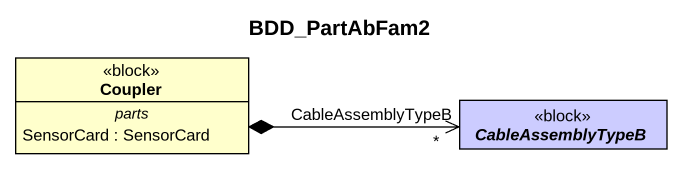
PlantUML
@startuml
title BDD_PartAbFam2
hide circle
hide empty members
class Coupler <<block>> {
  -- parts --
  SensorCard : SensorCard
}
abstract class CableAssemblyTypeB <<block>> #CCCCFF
Coupler *-right-> "CableAssemblyTypeB\n*" CableAssemblyTypeB
@enduml
